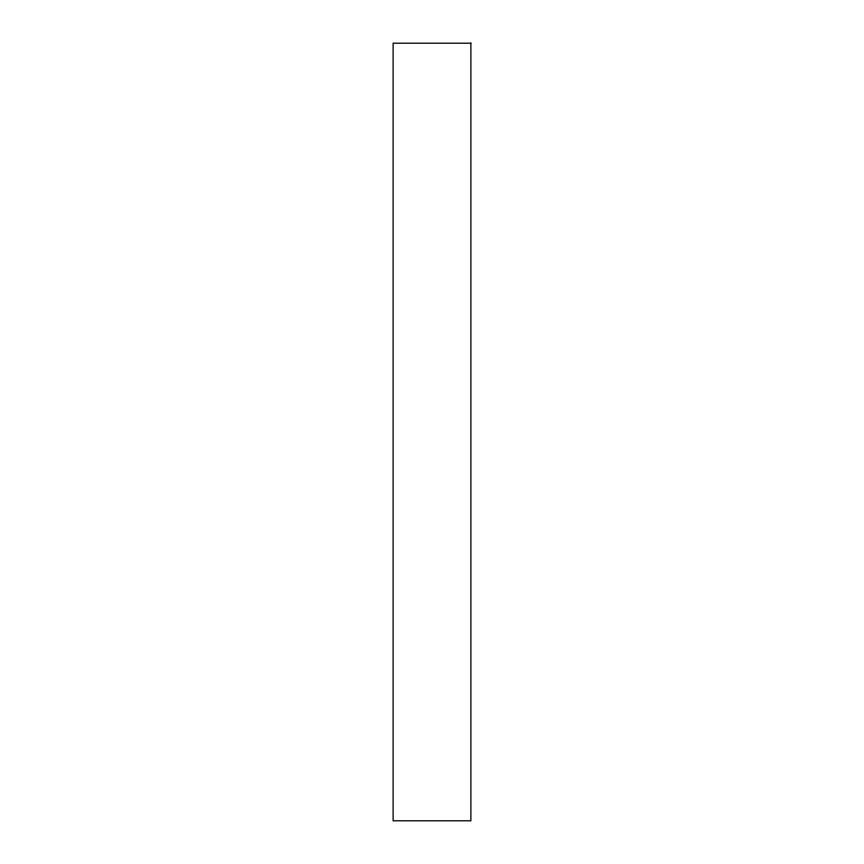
<?xml version="1.0" encoding="UTF-8"?>
<svg xmlns="http://www.w3.org/2000/svg" width="864" height="864" viewBox="0 0 864 864"><rect width="100%" height="100%" fill="white"/><g stroke="black" fill="none" stroke-linecap="round" stroke-linejoin="round"><path stroke-width="1.3" d="M470.88 43.2L393.12 43.2L393.12 820.8L470.88 820.8L470.88 43.2"/></g></svg>
